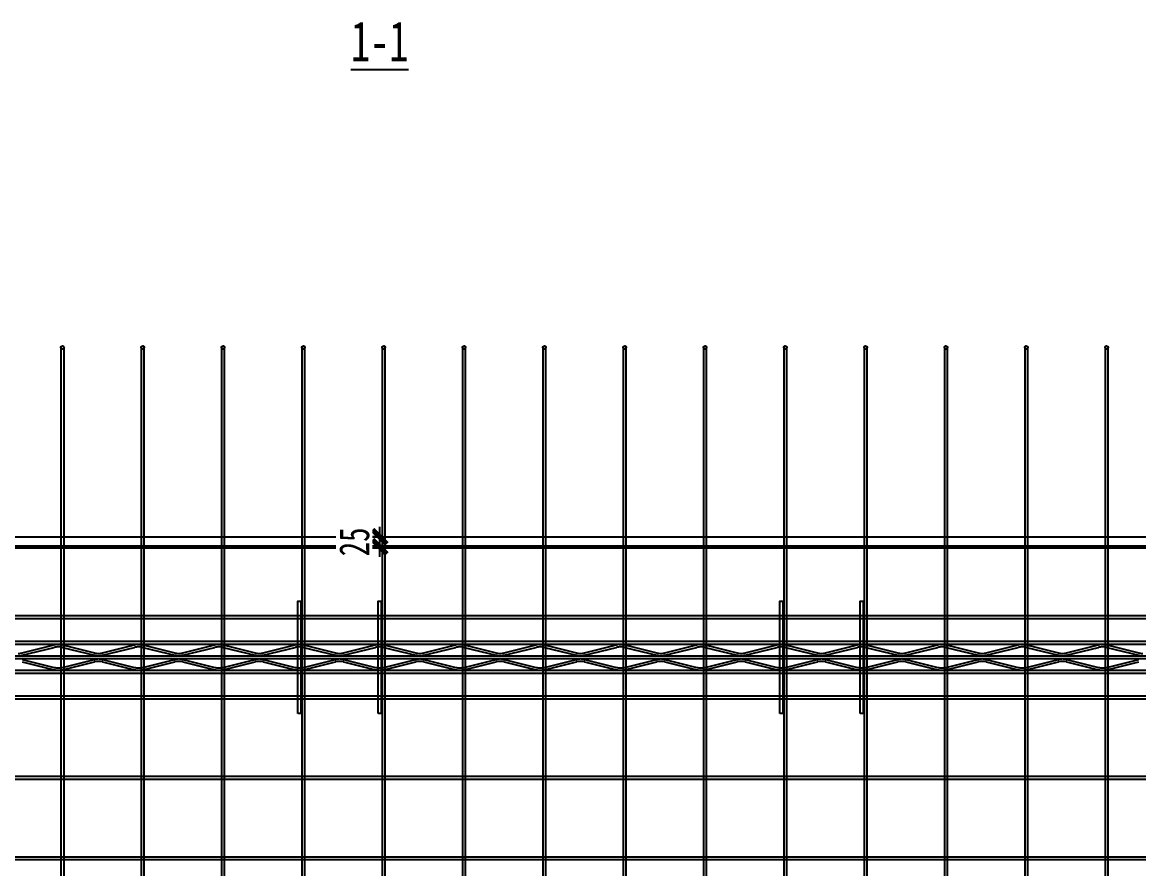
# Model space of a CAD drawing. Extents: x -524 to 129100, y -10500 to 1.
# Drawn here: x 117293 to 120072, y -7482 to -5375 of the extents above; entities that cross this region are included whole.
import ezdxf

# ---------------------------------------------------------------- set-up
doc = ezdxf.new("R2010")
doc.units = 0
doc.header["$LTSCALE"] = 250
doc.linetypes.add('BeePC_CENTER', pattern=[2, 1.25, -0.25, 0.25, -0.25])
doc.layers.get('0').update_dxf_attribs({"linetype": 'CONTINUOUS'})
doc.layers.get('Defpoints').update_dxf_attribs({"linetype": 'CONTINUOUS'})
for name, color, linetype in [('BeePC-CCBZ', 110, 'CONTINUOUS'), ('BeePC-GJ-LEVEL', 141, 'CONTINUOUS'), ('BeePC-GJ-Truss', 185, 'CONTINUOUS'), ('BeePC-TONG-ZT', 50, 'CONTINUOUS')]:
    doc.layers.add(name, color=color, linetype=linetype)
doc.styles.add('BeePC_Dim', font='simfang.ttf', dxfattribs={"width": 0.7})
doc.styles.add('BeePC_Text', font='simfang.ttf', dxfattribs={"width": 0.7})
doc.dimstyles.new('BeePC_DIM_25_25', dxfattribs={"dimtxt": 75, "dimasz": 25, "dimexe": 25, "dimexo": 0, "dimgap": 25, "dimtad": 1, "dimdec": 0, "dimzin": 0, "dimdsep": 46, "dimtxsty": 'BeePC_Dim', "dimblk": 'ARCHTICK', "dimcen": 0, "dimdle": 25, "dimclrt": 7, "dimadec": 0, "dimazin": 0, "dimtfac": 1, "dimtdec": 0, "dimtix": 1, "dimtmove": 2, "dimatfit": 3, "dimfxl": 250, "dimfxlon": 1, "dimtfill": 1, "dimtolj": 1, "dimtzin": 0, "dimarcsym": 0})

# ---------------------------------------------------------------- blocks, each defined once
blk = doc.blocks.new('_ArchTick')
at = {"color": 0, "linetype": 'ByBlock', "const_width": 0.5}
blk.add_lwpolyline([(-0.71, -0.71), (0.71, 0.71)], dxfattribs=at)
blk = doc.blocks.new('*D216')
at = {"layer": 'BeePC-CCBZ', "color": 0, "lineweight": -2, "transparency": 16777216}
for p, q in [((122404.4, -6155.9), (122404.4, -6681)), ((122204.4, -6180.9), (122429.4, -6180.9)), ((122204.4, -6656), (122429.4, -6656))]:
    blk.add_line(p, q, dxfattribs=at)
at = {"layer": 'Defpoints', "color": 0, "transparency": 16777216}
for p in [(114592.6, -6180.9), (118182.6, -6656), (122404.4, -6656)]:
    blk.add_point(p, dxfattribs=at)
at = {"layer": 'BeePC-CCBZ', "color": 0, "lineweight": -2, "transparency": 16777216, "xscale": 25, "yscale": 25, "zscale": 25}
for p, rotation in [((122404.4, -6180.9), 90), ((122404.4, -6656), 270)]:
    blk.add_blockref('_ArchTick', p, dxfattribs=dict(at, rotation=rotation))
at = {"layer": 'BeePC-CCBZ', "color": 7, "linetype": 'BeePC_CENTER', "transparency": 16777216, "insert": (122341.5, -6418.4), "char_height": 75, "attachment_point": 5, "rotation": 90, "style": 'BeePC_Dim', "bg_fill": 3, "box_fill_scale": 1.1, "bg_fill_color": 256, "bg_fill_true_color": 13158600, "bg_fill_transparency": 0}
blk.add_mtext('\\A1;475', dxfattribs=at)
blk = doc.blocks.new('*D217')
at = {"layer": 'BeePC-CCBZ', "color": 0, "lineweight": -2, "transparency": 16777216}
for p, q in [((122404.4, -6631), (122404.4, -9081)), ((122204.4, -6656), (122429.4, -6656)), ((122204.4, -9056), (122429.4, -9056))]:
    blk.add_line(p, q, dxfattribs=at)
at = {"layer": 'Defpoints', "color": 0, "transparency": 16777216}
for p in [(118182.6, -6656), (118182.6, -9056), (122404.4, -9056)]:
    blk.add_point(p, dxfattribs=at)
at = {"layer": 'BeePC-CCBZ', "color": 0, "lineweight": -2, "transparency": 16777216, "xscale": 25, "yscale": 25, "zscale": 25}
for p, rotation in [((122404.4, -6656), 90), ((122404.4, -9056), 270)]:
    blk.add_blockref('_ArchTick', p, dxfattribs=dict(at, rotation=rotation))
at = {"layer": 'BeePC-CCBZ', "color": 7, "linetype": 'BeePC_CENTER', "transparency": 16777216, "insert": (122341.5, -7856), "char_height": 75, "attachment_point": 5, "rotation": 90, "style": 'BeePC_Dim', "bg_fill": 3, "box_fill_scale": 1.1, "bg_fill_color": 256, "bg_fill_true_color": 13158600, "bg_fill_transparency": 0}
blk.add_mtext('\\A1;200x12=2400', dxfattribs=at)
blk = doc.blocks.new('*D220')
at = {"layer": 'BeePC-CCBZ', "color": 0, "lineweight": -2, "transparency": 16777216}
for p, q in [((118182.6, -6706), (118182.6, -6631)), ((118182.6, -6656), (118157.6, -6656)), ((118182.6, -6681), (118157.6, -6681))]:
    blk.add_line(p, q, dxfattribs=at)
at = {"layer": 'Defpoints', "color": 0, "transparency": 16777216}
for p in [(118182.6, -6656), (118182.6, -6656), (118182.6, -6681)]:
    blk.add_point(p, dxfattribs=at)
at = {"layer": 'BeePC-CCBZ', "color": 0, "lineweight": -2, "transparency": 16777216, "xscale": 25, "yscale": 25, "zscale": 25}
for p, rotation in [((118182.6, -6656), 270), ((118182.6, -6681), 90)]:
    blk.add_blockref('_ArchTick', p, dxfattribs=dict(at, rotation=rotation))
at = {"layer": 'BeePC-CCBZ', "color": 7, "linetype": 'BeePC_CENTER', "transparency": 16777216, "insert": (118119.7, -6668.5), "char_height": 75, "attachment_point": 5, "rotation": 90, "style": 'BeePC_Dim', "bg_fill": 3, "box_fill_scale": 1.1, "bg_fill_color": 256, "bg_fill_true_color": 13158600, "bg_fill_transparency": 0}
blk.add_mtext('\\A1;25', dxfattribs=at)

msp = doc.modelspace()

# ---------------------------------------------------------------- linework, layer by layer
for points in [[(117978.6, -7096), (117978.6, -6816), (117986.6, -6816), (117986.6, -7096), (117978.6, -7096)], [(118178.6, -7096), (118178.6, -6816), (118186.6, -6816), (118186.6, -7096), (118178.6, -7096)], [(119178.6, -7096), (119178.6, -6816), (119186.6, -6816), (119186.6, -7096), (119178.6, -7096)], [(119378.6, -7096), (119378.6, -6816), (119386.6, -6816), (119386.6, -7096), (119378.6, -7096)]]:
    msp.add_lwpolyline(points)
at = {"layer": 'BeePC-GJ-LEVEL'}
for points in [[(117388.6, -6185), (117388.6, -9496), (117396.6, -9496), (117396.6, -6185)], [(117588.6, -6185), (117588.6, -9496), (117596.6, -9496), (117596.6, -6185)], [(117788.6, -6185), (117788.6, -9496), (117796.6, -9496), (117796.6, -6185)], [(117988.6, -6185), (117988.6, -9496), (117996.6, -9496), (117996.6, -6185)], [(118188.6, -6185), (118188.6, -9496), (118196.6, -9496), (118196.6, -6185)], [(118388.6, -6185), (118388.6, -9496), (118396.6, -9496), (118396.6, -6185)], [(118588.6, -6185), (118588.6, -9496), (118596.6, -9496), (118596.6, -6185)], [(118788.6, -6185), (118788.6, -9496), (118796.6, -9496), (118796.6, -6185)], [(118988.6, -6185), (118988.6, -9496), (118996.6, -9496), (118996.6, -6185)], [(119188.6, -6185), (119188.6, -9496), (119196.6, -9496), (119196.6, -6185)], [(119388.6, -6185), (119388.6, -9496), (119396.6, -9496), (119396.6, -6185)], [(119588.6, -6185), (119588.6, -9496), (119596.6, -9496), (119596.6, -6185)], [(119788.6, -6185), (119788.6, -9496), (119796.6, -9496), (119796.6, -6185)], [(119988.6, -6185), (119988.6, -9496), (119996.6, -9496), (119996.6, -6185)], [(114437.8, -6678), (121927.4, -6678), (121927.4, -6684), (114437.8, -6684), (114437.8, -6678)], [(114282.8, -6852), (122132.4, -6852), (122132.4, -6860), (114282.8, -6860), (114282.8, -6852)], [(114282.8, -7052), (122132.4, -7052), (122132.4, -7060), (114282.8, -7060), (114282.8, -7052)], [(114282.8, -7452), (122132.4, -7452), (122132.4, -7460), (114282.8, -7460), (114282.8, -7452)]]:
    msp.add_lwpolyline(points, dxfattribs=at)
msp.add_lwpolyline([(121916.8, -7235.2), (121773.5, -7259.6, -0.042248), (121769.5, -7260), (114282.8, -7260), (114282.8, -7252), (121769.5, -7252, 0.042248), (121772.2, -7251.7), (121915.5, -7227.3, -0.042248), (121919.5, -7227), (121927.4, -7227), (121927.4, -7235), (121919.5, -7235, 0.042248), (121916.8, -7235.2)], format="xyb", dxfattribs=at)
for centre in [(117392.6, -6185), (117592.6, -6185), (117792.6, -6185), (117992.6, -6185), (118192.6, -6185), (118392.6, -6185), (118592.6, -6185), (118792.6, -6185), (118992.6, -6185), (119192.6, -6185), (119392.6, -6185), (119592.6, -6185), (119792.6, -6185), (119992.6, -6185)]:
    msp.add_circle(centre, 4, dxfattribs=at)
at = {"layer": 'BeePC-GJ-Truss'}
for points in [[(114482.6, -6916), (121882.6, -6916), (121882.6, -6924), (114482.6, -6924), (114482.6, -6916)], [(114482.6, -6952), (121882.6, -6952), (121882.6, -6960), (114482.6, -6960), (114482.6, -6952), (114486, -6951.8), (114489.2, -6951.5), (114492.8, -6950.8), (114572.4, -6931.1)], [(117292.8, -6944.8), (117372.4, -6925.1)], [(117292.8, -6950.8), (117372.4, -6931.1)], [(117392.8, -6925.1), (117472.4, -6944.8)], [(117392.8, -6931.1), (117472.4, -6950.8)], [(117492.8, -6944.8), (117572.4, -6925.1)], [(117492.8, -6950.8), (117572.4, -6931.1)], [(117592.8, -6925.1), (117672.4, -6944.8)], [(117592.8, -6931.1), (117672.4, -6950.8)], [(117692.8, -6944.8), (117772.4, -6925.1)], [(117692.8, -6950.8), (117772.4, -6931.1)], [(117792.8, -6925.1), (117872.4, -6944.8)], [(117792.8, -6931.1), (117872.4, -6950.8)], [(117892.8, -6944.8), (117972.4, -6925.1)], [(117892.8, -6950.8), (117972.4, -6931.1)], [(117992.8, -6925.1), (118072.4, -6944.8)], [(117992.8, -6931.1), (118072.4, -6950.8)], [(118092.8, -6944.8), (118172.4, -6925.1)], [(118092.8, -6950.8), (118172.4, -6931.1)], [(118192.8, -6925.1), (118272.4, -6944.8)], [(118192.8, -6931.1), (118272.4, -6950.8)], [(118292.8, -6944.8), (118372.4, -6925.1)], [(118292.8, -6950.8), (118372.4, -6931.1)], [(118392.8, -6925.1), (118472.4, -6944.8)], [(118392.8, -6931.1), (118472.4, -6950.8)], [(118492.8, -6944.8), (118572.4, -6925.1)], [(118492.8, -6950.8), (118572.4, -6931.1)], [(118592.8, -6925.1), (118672.4, -6944.8)], [(118592.8, -6931.1), (118672.4, -6950.8)], [(118692.8, -6944.8), (118772.4, -6925.1)], [(118692.8, -6950.8), (118772.4, -6931.1)], [(118792.8, -6925.1), (118872.4, -6944.8)], [(118792.8, -6931.1), (118872.4, -6950.8)], [(118892.8, -6944.8), (118972.4, -6925.1)], [(118892.8, -6950.8), (118972.4, -6931.1)], [(118992.8, -6925.1), (119072.4, -6944.8)], [(118992.8, -6931.1), (119072.4, -6950.8)], [(119092.8, -6944.8), (119172.4, -6925.1)], [(119092.8, -6950.8), (119172.4, -6931.1)], [(119192.8, -6925.1), (119272.4, -6944.8)], [(119192.8, -6931.1), (119272.4, -6950.8)], [(119292.8, -6944.8), (119372.4, -6925.1)], [(119292.8, -6950.8), (119372.4, -6931.1)], [(119392.8, -6925.1), (119472.4, -6944.8)], [(119392.8, -6931.1), (119472.4, -6950.8)], [(119492.8, -6944.8), (119572.4, -6925.1)], [(119492.8, -6950.8), (119572.4, -6931.1)], [(119592.8, -6925.1), (119672.4, -6944.8)], [(119592.8, -6931.1), (119672.4, -6950.8)], [(119692.8, -6944.8), (119772.4, -6925.1)], [(119692.8, -6950.8), (119772.4, -6931.1)], [(119792.8, -6925.1), (119872.4, -6944.8)], [(119792.8, -6931.1), (119872.4, -6950.8)], [(119892.8, -6944.8), (119972.4, -6925.1)], [(119892.8, -6950.8), (119972.4, -6931.1)], [(119992.8, -6925.1), (120072.4, -6944.8)], [(119992.8, -6931.1), (120072.4, -6950.8)], [(117292.8, -6961.1), (117372.4, -6980.8)], [(117292.8, -6967.1), (117372.4, -6986.8)], [(117392.8, -6980.8), (117472.4, -6961.1)], [(117392.8, -6986.8), (117472.4, -6967.1)], [(117492.8, -6961.1), (117572.4, -6980.8)], [(117492.8, -6967.1), (117572.4, -6986.8)], [(117592.8, -6980.8), (117672.4, -6961.1)], [(117592.8, -6986.8), (117672.4, -6967.1)], [(117692.8, -6961.1), (117772.4, -6980.8)], [(117692.8, -6967.1), (117772.4, -6986.8)], [(117792.8, -6980.8), (117872.4, -6961.1)], [(117792.8, -6986.8), (117872.4, -6967.1)], [(117892.8, -6961.1), (117972.4, -6980.8)], [(117892.8, -6967.1), (117972.4, -6986.8)], [(117992.8, -6980.8), (118072.4, -6961.1)], [(117992.8, -6986.8), (118072.4, -6967.1)], [(118092.8, -6961.1), (118172.4, -6980.8)], [(118092.8, -6967.1), (118172.4, -6986.8)], [(118192.8, -6980.8), (118272.4, -6961.1)], [(118192.8, -6986.8), (118272.4, -6967.1)], [(118292.8, -6961.1), (118372.4, -6980.8)], [(118292.8, -6967.1), (118372.4, -6986.8)], [(118392.8, -6980.8), (118472.4, -6961.1)], [(118392.8, -6986.8), (118472.4, -6967.1)], [(118492.8, -6961.1), (118572.4, -6980.8)], [(118492.8, -6967.1), (118572.4, -6986.8)], [(118592.8, -6980.8), (118672.4, -6961.1)], [(118592.8, -6986.8), (118672.4, -6967.1)], [(118692.8, -6961.1), (118772.4, -6980.8)], [(118692.8, -6967.1), (118772.4, -6986.8)], [(118792.8, -6980.8), (118872.4, -6961.1)], [(118792.8, -6986.8), (118872.4, -6967.1)], [(118892.8, -6961.1), (118972.4, -6980.8)], [(118892.8, -6967.1), (118972.4, -6986.8)], [(118992.8, -6980.8), (119072.4, -6961.1)], [(118992.8, -6986.8), (119072.4, -6967.1)], [(119092.8, -6961.1), (119172.4, -6980.8)], [(119092.8, -6967.1), (119172.4, -6986.8)], [(119192.8, -6980.8), (119272.4, -6961.1)], [(119192.8, -6986.8), (119272.4, -6967.1)], [(119292.8, -6961.1), (119372.4, -6980.8)], [(119292.8, -6967.1), (119372.4, -6986.8)], [(119392.8, -6980.8), (119472.4, -6961.1)], [(119392.8, -6986.8), (119472.4, -6967.1)], [(119492.8, -6961.1), (119572.4, -6980.8)], [(119492.8, -6967.1), (119572.4, -6986.8)], [(119592.8, -6980.8), (119672.4, -6961.1)], [(119592.8, -6986.8), (119672.4, -6967.1)], [(119692.8, -6961.1), (119772.4, -6980.8)], [(119692.8, -6967.1), (119772.4, -6986.8)], [(119792.8, -6980.8), (119872.4, -6961.1)], [(119792.8, -6986.8), (119872.4, -6967.1)], [(119892.8, -6961.1), (119972.4, -6980.8)], [(119892.8, -6967.1), (119972.4, -6986.8)], [(119992.8, -6980.8), (120072.4, -6961.1)], [(119992.8, -6986.8), (120072.4, -6967.1)], [(114482.6, -6988), (121882.6, -6988), (121882.6, -6996), (114482.6, -6996), (114482.6, -6988)]]:
    msp.add_lwpolyline(points, dxfattribs=at)
for centre, major_axis, start_param, end_param in [((117283.8, -6942.5), (12, 0), 4.611737, 5.563609), ((117383.8, -6929.1), (18, 0), 1.635672, 2.256488), ((117381.4, -6933.4), (12, 0), 1.470144, 2.422017), ((117381.4, -6929.1), (18, 0), 0.885104, 1.50592), ((117383.8, -6933.4), (12, 0), 0.719576, 1.671449), ((117481.4, -6942.5), (12, 0), 3.861169, 4.813041), ((117483.8, -6942.5), (12, 0), 4.611737, 5.563609), ((117583.8, -6929.1), (18, 0), 1.635672, 2.256488), ((117581.4, -6933.4), (12, 0), 1.470144, 2.422017), ((117581.4, -6929.1), (18, 0), 0.885104, 1.50592), ((117583.8, -6933.4), (12, 0), 0.719576, 1.671449), ((117681.4, -6942.5), (12, 0), 3.861169, 4.813041), ((117683.8, -6942.5), (12, 0), 4.611737, 5.563609), ((117783.8, -6929.1), (18, 0), 1.635672, 2.256488), ((117781.4, -6933.4), (12, 0), 1.470144, 2.422017), ((117781.4, -6929.1), (18, 0), 0.885104, 1.50592), ((117783.8, -6933.4), (12, 0), 0.719576, 1.671449), ((117881.4, -6942.5), (12, 0), 3.861169, 4.813041), ((117883.8, -6942.5), (12, 0), 4.611737, 5.563609), ((117983.8, -6929.1), (18, 0), 1.635672, 2.256488), ((117981.4, -6933.4), (12, 0), 1.470144, 2.422017), ((117981.4, -6929.1), (18, 0), 0.885104, 1.50592), ((117983.8, -6933.4), (12, 0), 0.719576, 1.671449), ((118081.4, -6942.5), (12, 0), 3.861169, 4.813041), ((118083.8, -6942.5), (12, 0), 4.611737, 5.563609), ((118183.8, -6929.1), (18, 0), 1.635672, 2.256488), ((118181.4, -6933.4), (12, 0), 1.470144, 2.422017), ((118181.4, -6929.1), (18, 0), 0.885104, 1.50592), ((118183.8, -6933.4), (12, 0), 0.719576, 1.671449), ((118281.4, -6942.5), (12, 0), 3.861169, 4.813041), ((118283.8, -6942.5), (12, 0), 4.611737, 5.563609), ((118383.8, -6929.1), (18, 0), 1.635672, 2.256488), ((118381.4, -6933.4), (12, 0), 1.470144, 2.422017), ((118381.4, -6929.1), (18, 0), 0.885104, 1.50592), ((118383.8, -6933.4), (12, 0), 0.719576, 1.671449), ((118481.4, -6942.5), (12, 0), 3.861169, 4.813041), ((118483.8, -6942.5), (12, 0), 4.611737, 5.563609), ((118583.8, -6929.1), (18, 0), 1.635672, 2.256488), ((118581.4, -6933.4), (12, 0), 1.470144, 2.422017), ((118581.4, -6929.1), (18, 0), 0.885104, 1.50592), ((118583.8, -6933.4), (12, 0), 0.719576, 1.671449), ((118681.4, -6942.5), (12, 0), 3.861169, 4.813041), ((118683.8, -6942.5), (12, 0), 4.611737, 5.563609), ((118783.8, -6929.1), (18, 0), 1.635672, 2.256488), ((118781.4, -6933.4), (12, 0), 1.470144, 2.422017), ((118781.4, -6929.1), (18, 0), 0.885104, 1.50592), ((118783.8, -6933.4), (12, 0), 0.719576, 1.671449), ((118881.4, -6942.5), (12, 0), 3.861169, 4.813041), ((118883.8, -6942.5), (12, 0), 4.611737, 5.563609), ((118983.8, -6929.1), (18, 0), 1.635672, 2.256488), ((118981.4, -6933.4), (12, 0), 1.470144, 2.422017), ((118981.4, -6929.1), (18, 0), 0.885104, 1.50592), ((118983.8, -6933.4), (12, 0), 0.719576, 1.671449), ((119081.4, -6942.5), (12, 0), 3.861169, 4.813041), ((119083.8, -6942.5), (12, 0), 4.611737, 5.563609), ((119183.8, -6929.1), (18, 0), 1.635672, 2.256488), ((119181.4, -6933.4), (12, 0), 1.470144, 2.422017), ((119181.4, -6929.1), (18, 0), 0.885104, 1.50592), ((119183.8, -6933.4), (12, 0), 0.719576, 1.671449), ((119281.4, -6942.5), (12, 0), 3.861169, 4.813041), ((119283.8, -6942.5), (12, 0), 4.611737, 5.563609), ((119383.8, -6929.1), (18, 0), 1.635672, 2.256488), ((119381.4, -6933.4), (12, 0), 1.470144, 2.422017), ((119381.4, -6929.1), (18, 0), 0.885104, 1.50592), ((119383.8, -6933.4), (12, 0), 0.719576, 1.671449), ((119481.4, -6942.5), (12, 0), 3.861169, 4.813041), ((119483.8, -6942.5), (12, 0), 4.611737, 5.563609), ((119583.8, -6929.1), (18, 0), 1.635672, 2.256488), ((119581.4, -6933.4), (12, 0), 1.470144, 2.422017), ((119581.4, -6929.1), (18, 0), 0.885104, 1.50592), ((119583.8, -6933.4), (12, 0), 0.719576, 1.671449), ((119681.4, -6942.5), (12, 0), 3.861169, 4.813041), ((119683.8, -6942.5), (12, 0), 4.611737, 5.563609), ((119783.8, -6929.1), (18, 0), 1.635672, 2.256488), ((119781.4, -6933.4), (12, 0), 1.470144, 2.422017), ((119781.4, -6929.1), (18, 0), 0.885104, 1.50592), ((119783.8, -6933.4), (12, 0), 0.719576, 1.671449), ((119881.4, -6942.5), (12, 0), 3.861169, 4.813041), ((119883.8, -6942.5), (12, 0), 4.611737, 5.563609), ((119983.8, -6929.1), (18, 0), 1.635672, 2.256488), ((119981.4, -6933.4), (12, 0), 1.470144, 2.422017), ((119981.4, -6929.1), (18, 0), 0.885104, 1.50592), ((119983.8, -6933.4), (12, 0), 0.719576, 1.671449), ((120081.4, -6942.5), (12, 0), 3.861169, 4.813041), ((117483.8, -6946.8), (18, 0), 4.026697, 4.647513), ((117483.8, -6965.1), (18, 0), 1.635672, 2.256488), ((117481.4, -6969.4), (12, 0), 1.470144, 2.422017), ((117481.4, -6946.8), (18, 0), 4.777265, 5.398081), ((117481.4, -6965.1), (18, 0), 0.885104, 1.50592), ((117483.8, -6969.4), (12, 0), 0.719576, 1.671449), ((117683.8, -6946.8), (18, 0), 4.026697, 4.647513), ((117683.8, -6965.1), (18, 0), 1.635672, 2.256488), ((117681.4, -6969.4), (12, 0), 1.470144, 2.422017), ((117681.4, -6946.8), (18, 0), 4.777265, 5.398081), ((117681.4, -6965.1), (18, 0), 0.885104, 1.50592), ((117683.8, -6969.4), (12, 0), 0.719576, 1.671449), ((117883.8, -6946.8), (18, 0), 4.026697, 4.647513), ((117883.8, -6965.1), (18, 0), 1.635672, 2.256488), ((117881.4, -6969.4), (12, 0), 1.470144, 2.422017), ((117881.4, -6946.8), (18, 0), 4.777265, 5.398081), ((117881.4, -6965.1), (18, 0), 0.885104, 1.50592), ((117883.8, -6969.4), (12, 0), 0.719576, 1.671449), ((118083.8, -6946.8), (18, 0), 4.026697, 4.647513), ((118083.8, -6965.1), (18, 0), 1.635672, 2.256488), ((118081.4, -6969.4), (12, 0), 1.470144, 2.422017), ((118081.4, -6946.8), (18, 0), 4.777265, 5.398081), ((118081.4, -6965.1), (18, 0), 0.885104, 1.50592), ((118083.8, -6969.4), (12, 0), 0.719576, 1.671449), ((118283.8, -6946.8), (18, 0), 4.026697, 4.647513), ((118283.8, -6965.1), (18, 0), 1.635672, 2.256488), ((118281.4, -6969.4), (12, 0), 1.470144, 2.422017), ((118281.4, -6946.8), (18, 0), 4.777265, 5.398081), ((118281.4, -6965.1), (18, 0), 0.885104, 1.50592), ((118283.8, -6969.4), (12, 0), 0.719576, 1.671449), ((118483.8, -6946.8), (18, 0), 4.026697, 4.647513), ((118483.8, -6965.1), (18, 0), 1.635672, 2.256488), ((118481.4, -6969.4), (12, 0), 1.470144, 2.422017), ((118481.4, -6946.8), (18, 0), 4.777265, 5.398081), ((118481.4, -6965.1), (18, 0), 0.885104, 1.50592), ((118483.8, -6969.4), (12, 0), 0.719576, 1.671449), ((118683.8, -6946.8), (18, 0), 4.026697, 4.647513), ((118683.8, -6965.1), (18, 0), 1.635672, 2.256488), ((118681.4, -6969.4), (12, 0), 1.470144, 2.422017), ((118681.4, -6946.8), (18, 0), 4.777265, 5.398081), ((118681.4, -6965.1), (18, 0), 0.885104, 1.50592), ((118683.8, -6969.4), (12, 0), 0.719576, 1.671449), ((118883.8, -6946.8), (18, 0), 4.026697, 4.647513), ((118883.8, -6965.1), (18, 0), 1.635672, 2.256488), ((118881.4, -6969.4), (12, 0), 1.470144, 2.422017), ((118881.4, -6946.8), (18, 0), 4.777265, 5.398081), ((118881.4, -6965.1), (18, 0), 0.885104, 1.50592), ((118883.8, -6969.4), (12, 0), 0.719576, 1.671449), ((119083.8, -6946.8), (18, 0), 4.026697, 4.647513), ((119083.8, -6965.1), (18, 0), 1.635672, 2.256488), ((119081.4, -6969.4), (12, 0), 1.470144, 2.422017), ((119081.4, -6946.8), (18, 0), 4.777265, 5.398081), ((119081.4, -6965.1), (18, 0), 0.885104, 1.50592), ((119083.8, -6969.4), (12, 0), 0.719576, 1.671449), ((119283.8, -6946.8), (18, 0), 4.026697, 4.647513), ((119283.8, -6965.1), (18, 0), 1.635672, 2.256488), ((119281.4, -6969.4), (12, 0), 1.470144, 2.422017), ((119281.4, -6946.8), (18, 0), 4.777265, 5.398081), ((119281.4, -6965.1), (18, 0), 0.885104, 1.50592), ((119283.8, -6969.4), (12, 0), 0.719576, 1.671449), ((119483.8, -6946.8), (18, 0), 4.026697, 4.647513), ((119483.8, -6965.1), (18, 0), 1.635672, 2.256488), ((119481.4, -6969.4), (12, 0), 1.470144, 2.422017), ((119481.4, -6946.8), (18, 0), 4.777265, 5.398081), ((119481.4, -6965.1), (18, 0), 0.885104, 1.50592), ((119483.8, -6969.4), (12, 0), 0.719576, 1.671449), ((119683.8, -6946.8), (18, 0), 4.026697, 4.647513), ((119683.8, -6965.1), (18, 0), 1.635672, 2.256488), ((119681.4, -6969.4), (12, 0), 1.470144, 2.422017), ((119681.4, -6946.8), (18, 0), 4.777265, 5.398081), ((119681.4, -6965.1), (18, 0), 0.885104, 1.50592), ((119683.8, -6969.4), (12, 0), 0.719576, 1.671449), ((119883.8, -6946.8), (18, 0), 4.026697, 4.647513), ((119883.8, -6965.1), (18, 0), 1.635672, 2.256488), ((119881.4, -6969.4), (12, 0), 1.470144, 2.422017), ((119881.4, -6946.8), (18, 0), 4.777265, 5.398081), ((119881.4, -6965.1), (18, 0), 0.885104, 1.50592), ((119883.8, -6969.4), (12, 0), 0.719576, 1.671449), ((117381.4, -6978.5), (12, 0), 3.861169, 4.813041), ((117383.8, -6982.8), (18, 0), 4.026697, 4.647513), ((117383.8, -6978.5), (12, 0), 4.611737, 5.563609), ((117381.4, -6982.8), (18, 0), 4.777265, 5.398081), ((117581.4, -6978.5), (12, 0), 3.861169, 4.813041), ((117583.8, -6982.8), (18, 0), 4.026697, 4.647513), ((117583.8, -6978.5), (12, 0), 4.611737, 5.563609), ((117581.4, -6982.8), (18, 0), 4.777265, 5.398081), ((117781.4, -6978.5), (12, 0), 3.861169, 4.813041), ((117783.8, -6982.8), (18, 0), 4.026697, 4.647513), ((117783.8, -6978.5), (12, 0), 4.611737, 5.563609), ((117781.4, -6982.8), (18, 0), 4.777265, 5.398081), ((117981.4, -6978.5), (12, 0), 3.861169, 4.813041), ((117983.8, -6982.8), (18, 0), 4.026697, 4.647513), ((117983.8, -6978.5), (12, 0), 4.611737, 5.563609), ((117981.4, -6982.8), (18, 0), 4.777265, 5.398081), ((118181.4, -6978.5), (12, 0), 3.861169, 4.813041), ((118183.8, -6982.8), (18, 0), 4.026697, 4.647513), ((118183.8, -6978.5), (12, 0), 4.611737, 5.563609), ((118181.4, -6982.8), (18, 0), 4.777265, 5.398081), ((118381.4, -6978.5), (12, 0), 3.861169, 4.813041), ((118383.8, -6982.8), (18, 0), 4.026697, 4.647513), ((118383.8, -6978.5), (12, 0), 4.611737, 5.563609), ((118381.4, -6982.8), (18, 0), 4.777265, 5.398081), ((118581.4, -6978.5), (12, 0), 3.861169, 4.813041), ((118583.8, -6982.8), (18, 0), 4.026697, 4.647513), ((118583.8, -6978.5), (12, 0), 4.611737, 5.563609), ((118581.4, -6982.8), (18, 0), 4.777265, 5.398081), ((118781.4, -6978.5), (12, 0), 3.861169, 4.813041), ((118783.8, -6982.8), (18, 0), 4.026697, 4.647513), ((118783.8, -6978.5), (12, 0), 4.611737, 5.563609), ((118781.4, -6982.8), (18, 0), 4.777265, 5.398081), ((118981.4, -6978.5), (12, 0), 3.861169, 4.813041), ((118983.8, -6982.8), (18, 0), 4.026697, 4.647513), ((118983.8, -6978.5), (12, 0), 4.611737, 5.563609), ((118981.4, -6982.8), (18, 0), 4.777265, 5.398081), ((119181.4, -6978.5), (12, 0), 3.861169, 4.813041), ((119183.8, -6982.8), (18, 0), 4.026697, 4.647513), ((119183.8, -6978.5), (12, 0), 4.611737, 5.563609), ((119181.4, -6982.8), (18, 0), 4.777265, 5.398081), ((119381.4, -6978.5), (12, 0), 3.861169, 4.813041), ((119383.8, -6982.8), (18, 0), 4.026697, 4.647513), ((119383.8, -6978.5), (12, 0), 4.611737, 5.563609), ((119381.4, -6982.8), (18, 0), 4.777265, 5.398081), ((119581.4, -6978.5), (12, 0), 3.861169, 4.813041), ((119583.8, -6982.8), (18, 0), 4.026697, 4.647513), ((119583.8, -6978.5), (12, 0), 4.611737, 5.563609), ((119581.4, -6982.8), (18, 0), 4.777265, 5.398081), ((119781.4, -6978.5), (12, 0), 3.861169, 4.813041), ((119783.8, -6982.8), (18, 0), 4.026697, 4.647513), ((119783.8, -6978.5), (12, 0), 4.611737, 5.563609), ((119781.4, -6982.8), (18, 0), 4.777265, 5.398081), ((119981.4, -6978.5), (12, 0), 3.861169, 4.813041), ((119983.8, -6982.8), (18, 0), 4.026697, 4.647513), ((119983.8, -6978.5), (12, 0), 4.611737, 5.563609), ((119981.4, -6982.8), (18, 0), 4.777265, 5.398081)]:
    msp.add_ellipse(centre, major_axis=major_axis, ratio=0.288551, start_param=start_param, end_param=end_param, dxfattribs=at)
at = {"layer": 'BeePC-TONG-ZT'}
msp.add_lwpolyline([(114672.8, -9006), (114422.8, -9006), (114422.8, -6656), (121942.4, -6656), (121942.4, -9056), (114672.8, -9056), (114672.8, -9006)], dxfattribs=at)

# ---------------------------------------------------------------- texts
at = {"insert": (118182.6, -5422.6), "char_height": 100, "attachment_point": 5, "style": 'BeePC_Text'}
msp.add_mtext('\\L1-1\\o', dxfattribs=at)

# ---------------------------------------------------------------- next in the draw order: dimensions: what is measured, and where the dimension line sits
at = {"layer": 'BeePC-CCBZ'}
dim = msp.add_linear_dim(base=(122404.4, -6656), p1=(114592.6, -6180.9), p2=(118182.6, -6656), angle=90, dimstyle='BeePC_DIM_25_25', override={"dimfxl": 200}, dxfattribs=at)
dim.commit()
dim.dimension.update_dxf_attribs({"geometry": '*D216', "text_midpoint": (122341.5, -6418.4)})

# ---------------------------------------------------------------- next in the draw order: dimensions: what is measured, and where the dimension line sits
dim = msp.add_linear_dim(base=(122404.4, -9056), p1=(118182.6, -6656), p2=(118182.6, -9056), angle=90, text='200x12=2400', dimstyle='BeePC_DIM_25_25', override={"dimfxl": 200}, dxfattribs=at)
dim.commit()
dim.dimension.update_dxf_attribs({"geometry": '*D217', "text_midpoint": (122341.5, -7856)})

# ---------------------------------------------------------------- next in the draw order: dimensions: what is measured, and where the dimension line sits
dim = msp.add_linear_dim(base=(118182.6, -6656), p1=(118182.6, -6681), p2=(118182.6, -6656), angle=90, dimstyle='BeePC_DIM_25_25', override={"dimfxl": 50}, dxfattribs=at)
dim.commit()
dim.dimension.update_dxf_attribs({"geometry": '*D220', "text_midpoint": (118119.7, -6668.5)})

doc.saveas('drawing.dxf')
